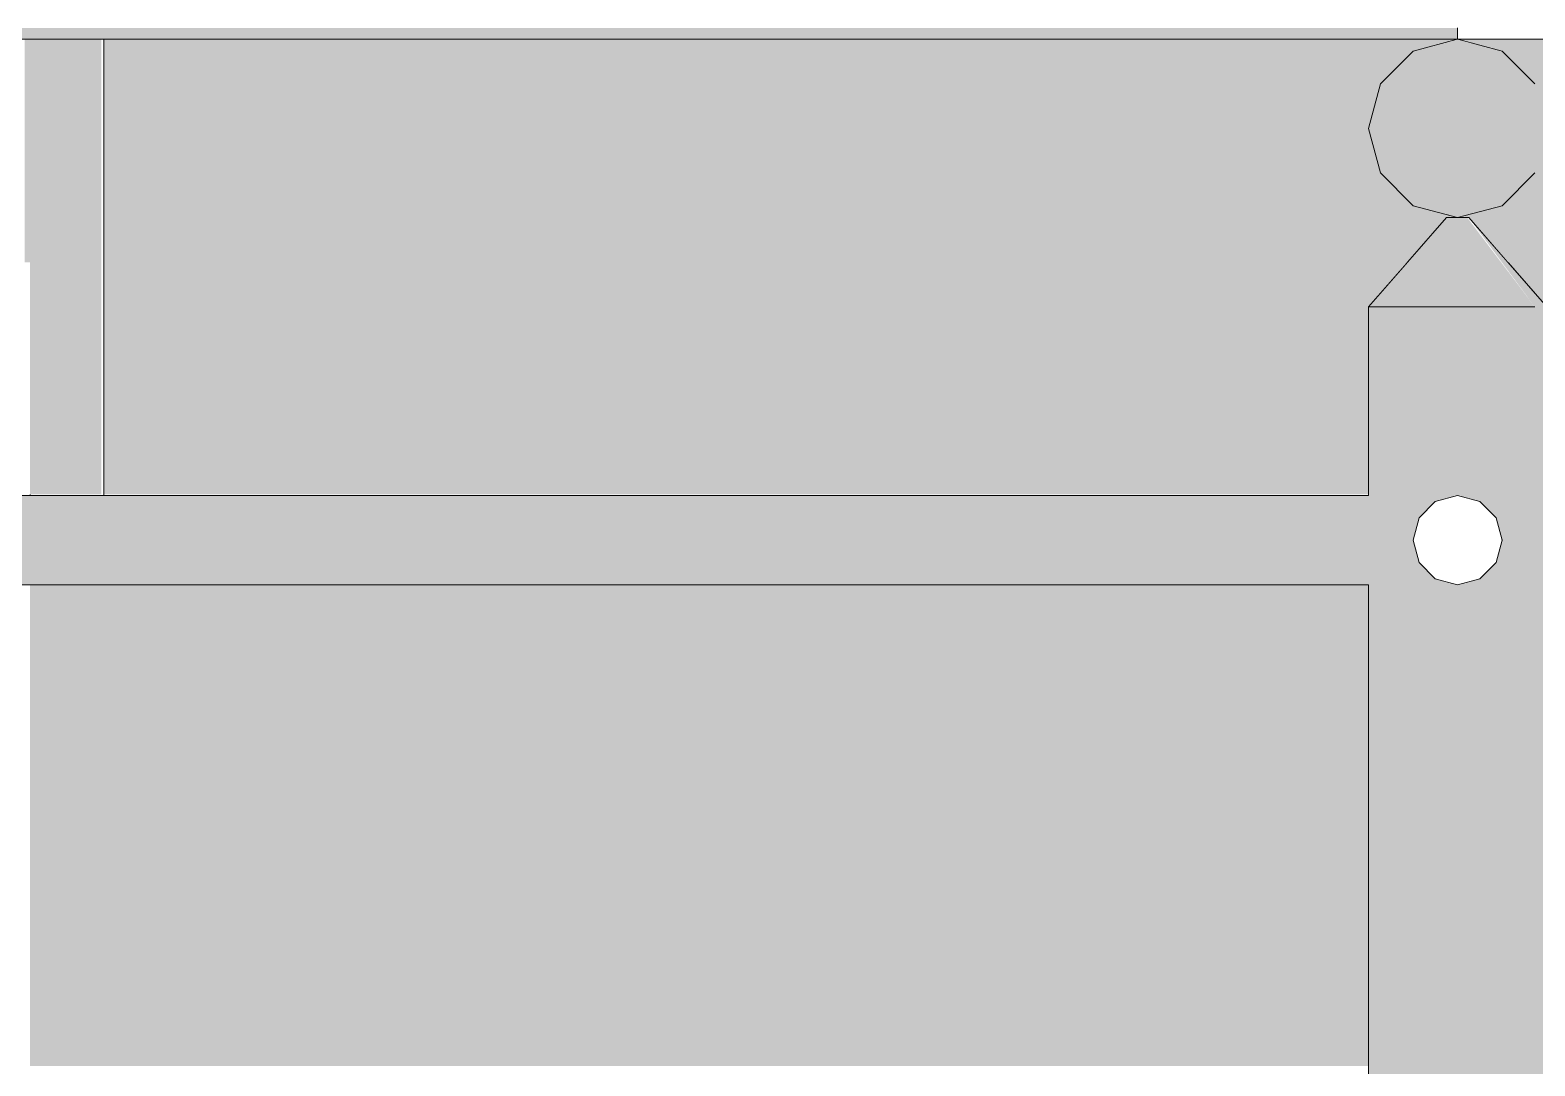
# Model space of a CAD drawing. Header units: centimetres. Extents: x -4381 to 5639, y -3920 to 4826.
# Drawn here: x 73.4169 to 73.8385, y 35.8036 to 36.0936 of the extents above; entities that cross this region are included whole.
import ezdxf
from ezdxf.xclip import XClip

# ---------------------------------------------------------------- set-up
doc = ezdxf.new("R2010")
doc.units = ezdxf.units.CM
doc.header["$MEASUREMENT"] = 0
doc.header["$XCLIPFRAME"] = 0
doc.set_wipeout_variables(frame=1)
doc.linetypes.add('Wipeout_Contour', pattern=[100, 0, -100])
doc.layers.add('01- MOBILIER', color=7, linetype='Continuous')
doc.layers.add('Drawing & Figure', color=7, linetype='Continuous')
for name, color, linetype, lineweight in [('01- MOBILIER_Pen_No__1', 7, 'Continuous', 5), ('01- MOBILIER_Pen_No__101', 252, 'Continuous', 5), ('01- MOBILIER_Pen_No__18', 9, 'Continuous', 5), ('01- MOBILIER_Pen_No__2', 8, 'Continuous', 5)]:
    doc.layers.add(name, color=color, linetype=linetype, lineweight=lineweight)
for name, color, linetype, lineweight, true_color in [('01- MOBILIER_Pen_No__102', 7, 'Continuous', 5, 0xcccccc), ('01- MOBILIER_Pen_No__160', 7, 'Continuous', 5, 0xdae3bb), ('01- MOBILIER_Pen_No__178', 7, 'Continuous', 5, 0xbda888), ('01- MOBILIER_Pen_No__180', 7, 'Continuous', 5, 0xe2e3c6), ('01- MOBILIER_Pen_No__184', 7, 'Continuous', 5, 0xc5d295), ('01- MOBILIER_Pen_No__186', 7, 'Continuous', 5, 0xe8e8e8), ('01- MOBILIER_Pen_No__62', 7, 'Continuous', 5, 0xaaaaaa)]:
    doc.layers.add(name, color=color, linetype=linetype, lineweight=lineweight, true_color=true_color)

# ---------------------------------------------------------------- blocks, each defined once
blk = doc.blocks.new('Drawing_7_7', base_point=(-363.09186, 32.20361))
at = {"color": 254, "linetype": 'Wipeout_Contour', "lineweight": 0, "ltscale": 327.181382}
blk.add_wipeout([(73.41536, 36.02861), (73.41688, 36.02861), (73.41688, 36.09111), (73.41536, 36.09111)], dxfattribs=at).dxf.layer = '01- MOBILIER'
at = {"color": 254, "linetype": 'Wipeout_Contour', "lineweight": 0, "ltscale": 981.557352}
blk.add_wipeout([(73.81688, 36.09111), (73.43758, 36.09111), (73.43758, 36.02861), (73.80282, 36.02861), (73.81376, 36.04111), (73.81532, 36.04111), (73.81688, 36.04111), (73.80438, 36.04446), (73.79523, 36.05361), (73.79188, 36.06611), (73.79523, 36.07861), (73.80438, 36.08776)], dxfattribs=at).dxf.layer = '01- MOBILIER'
at = {"color": 254, "linetype": 'Wipeout_Contour', "lineweight": 0, "ltscale": 327.523825}
blk.add_wipeout([(73.41688, 35.93831), (73.41688, 35.80361), (73.79188, 35.80361), (73.79188, 35.93831)], dxfattribs=at).dxf.layer = '01- MOBILIER'
at = {"layer": '01- MOBILIER_Pen_No__18', "linetype": 'Continuous', "ltscale": 10}
for points in [[(73.41536, 36.02861), (73.41688, 36.02861), (73.41688, 36.09111), (73.41536, 36.09111)], [(73.43688, 36.02861), (73.43758, 36.09111)], [(73.81688, 36.09111), (73.43758, 36.09111), (73.43758, 36.02861), (73.80282, 36.02861), (73.81376, 36.04111), (73.81532, 36.04111), (73.81688, 36.04111), (73.80438, 36.04446), (73.79523, 36.05361), (73.79188, 36.06611), (73.79523, 36.07861), (73.80438, 36.08776)], [(73.41688, 35.93831), (73.41688, 35.80361), (73.79188, 35.80361), (73.79188, 35.93831)]]:
    blk.add_hatch(color=256, dxfattribs=at).paths.add_polyline_path(points)
at = {"color": 254, "linetype": 'Wipeout_Contour', "lineweight": 0, "ltscale": 1072.401237}
blk.add_wipeout([(73.81688, 36.04111), (73.82001, 36.04111), (73.83094, 36.02861), (74.09688, 36.02861), (74.09688, 36.09361), (73.86688, 36.09361), (73.86688, 36.09111), (73.81688, 36.09111), (73.82938, 36.08776), (73.83853, 36.07861), (73.84188, 36.06611), (73.83853, 36.05361), (73.82938, 36.04446)], dxfattribs=at).dxf.layer = '01- MOBILIER'
at = {"color": 254, "linetype": 'Wipeout_Contour', "lineweight": 0, "ltscale": 327.242152}
blk.add_wipeout([(73.42923, 36.02861), (73.43688, 36.02861), (73.43688, 36.09111), (73.42923, 36.09111)], dxfattribs=at).dxf.layer = '01- MOBILIER'
at = {"color": 254, "linetype": 'Wipeout_Contour', "lineweight": 0, "ltscale": 492.346775}
blk.add_wipeout([(73.79356, 35.93999), (73.79188, 35.93831), (73.79188, 35.70361), (73.79523, 35.70361), (73.79523, 35.95081), (73.79478, 35.94456)], dxfattribs=at).dxf.layer = '01- MOBILIER'
at = {"layer": '01- MOBILIER_Pen_No__101', "linetype": 'Continuous', "ltscale": 10}
blk.add_hatch(color=256, dxfattribs=at).paths.add_polyline_path([(73.79356, 35.93999), (73.79188, 35.93831), (73.79188, 35.70361), (73.79523, 35.70361), (73.79523, 35.95081), (73.79478, 35.94456)])
at = {"layer": '01- MOBILIER_Pen_No__18', "linetype": 'Continuous', "ltscale": 10}
blk.add_hatch(color=256, dxfattribs=at).paths.add_polyline_path([(73.81688, 36.04111), (73.82001, 36.04111), (73.83094, 36.02861), (74.09688, 36.02861), (74.09688, 36.09361), (73.86688, 36.09361), (73.86688, 36.09111), (73.81688, 36.09111), (73.82938, 36.08776), (73.83853, 36.07861), (73.84188, 36.06611), (73.83853, 36.05361), (73.82938, 36.04446)])
at = {"layer": '01- MOBILIER_Pen_No__62', "linetype": 'Continuous', "ltscale": 10}
blk.add_hatch(color=256, dxfattribs=at).paths.add_polyline_path([(73.42923, 36.02861), (73.43688, 36.02861), (73.43688, 36.09111), (73.42923, 36.09111)])
at = {"color": 254, "linetype": 'Wipeout_Contour', "lineweight": 0, "ltscale": 327.21677}
blk.add_wipeout([(73.42274, 36.02861), (73.42923, 36.02861), (73.42923, 36.09111), (73.42274, 36.09111)], dxfattribs=at).dxf.layer = '01- MOBILIER'
at = {"color": 254, "linetype": 'Wipeout_Contour', "lineweight": 0, "ltscale": 245.97326}
blk.add_wipeout([(73.82938, 36.08776), (73.81688, 36.09111), (73.82771, 36.08776)], dxfattribs=at).dxf.layer = '01- MOBILIER'
at = {"color": 254, "linetype": 'Wipeout_Contour', "lineweight": 0, "ltscale": 409.643922}
blk.add_wipeout([(73.43758, 36.02861), (73.43758, 35.96361), (73.79188, 35.96361), (73.79188, 36.01611), (73.80282, 36.02861)], dxfattribs=at).dxf.layer = '01- MOBILIER'
at = {"color": 254, "linetype": 'Wipeout_Contour', "lineweight": 0, "ltscale": 411.713947}
blk.add_wipeout([(74.09688, 36.02861), (73.83094, 36.02861), (73.84188, 36.01611), (73.84188, 35.96361), (74.09688, 35.96361)], dxfattribs=at).dxf.layer = '01- MOBILIER'
at = {"layer": '01- MOBILIER_Pen_No__101', "linetype": 'Continuous', "ltscale": 10}
blk.add_hatch(color=256, dxfattribs=at).paths.add_polyline_path([(73.42274, 36.02861), (73.42923, 36.02861), (73.42923, 36.09111), (73.42274, 36.09111)])
at = {"layer": '01- MOBILIER_Pen_No__18', "linetype": 'Continuous', "ltscale": 10}
for points in [[(73.43758, 36.02861), (73.43688, 35.96361)], [(73.43758, 36.02861), (73.43758, 35.96361), (73.79188, 35.96361), (73.79188, 36.01611), (73.80282, 36.02861)], [(74.09688, 36.02861), (73.83094, 36.02861), (73.84188, 36.01611), (73.84188, 35.96361), (74.09688, 35.96361)]]:
    blk.add_hatch(color=256, dxfattribs=at).paths.add_polyline_path(points)
at = {"layer": '01- MOBILIER_Pen_No__186', "linetype": 'Continuous', "ltscale": 10}
blk.add_hatch(color=256, dxfattribs=at).paths.add_polyline_path([(73.82938, 36.08776), (73.81688, 36.09111), (73.82771, 36.08776)])
at = {"color": 254, "linetype": 'Wipeout_Contour', "lineweight": 0, "ltscale": 327.19735}
blk.add_wipeout([(73.4184, 36.09111), (73.4184, 36.02861), (73.42274, 36.02861), (73.42274, 36.09111)], dxfattribs=at).dxf.layer = '01- MOBILIER'
at = {"color": 254, "linetype": 'Wipeout_Contour', "lineweight": 0, "ltscale": 246.595555}
blk.add_wipeout([(73.80606, 36.08776), (73.81688, 36.09111), (73.80438, 36.08776)], dxfattribs=at).dxf.layer = '01- MOBILIER'
at = {"color": 254, "linetype": 'Wipeout_Contour', "lineweight": 0, "ltscale": 327.129825}
blk.add_wipeout([(73.43688, 36.02861), (73.42923, 36.02861), (73.42923, 35.96361), (73.43688, 35.96361)], dxfattribs=at).dxf.layer = '01- MOBILIER'
at = {"color": 254, "linetype": 'Wipeout_Contour', "lineweight": 0, "ltscale": 328.3538}
blk.add_wipeout([(73.83853, 36.01611), (73.83853, 35.70361), (73.84188, 35.70361), (73.84188, 36.01611)], dxfattribs=at).dxf.layer = '01- MOBILIER'
at = {"layer": '01- MOBILIER_Pen_No__102', "linetype": 'Continuous', "ltscale": 10}
blk.add_hatch(color=256, dxfattribs=at).paths.add_polyline_path([(73.83853, 36.01611), (73.83853, 35.70361), (73.84188, 35.70361), (73.84188, 36.01611)])
at = {"layer": '01- MOBILIER_Pen_No__180', "linetype": 'Continuous', "ltscale": 10}
blk.add_hatch(color=256, dxfattribs=at).paths.add_polyline_path([(73.80606, 36.08776), (73.81688, 36.09111), (73.80438, 36.08776)])
at = {"layer": '01- MOBILIER_Pen_No__2', "linetype": 'Continuous', "ltscale": 10}
blk.add_hatch(color=256, dxfattribs=at).paths.add_polyline_path([(73.4184, 36.09111), (73.4184, 36.02861), (73.42274, 36.02861), (73.42274, 36.09111)])
at = {"layer": '01- MOBILIER_Pen_No__62', "linetype": 'Continuous', "ltscale": 10}
for points in [[(73.43688, 36.02861), (73.42923, 36.02861), (73.42923, 35.96361), (73.43688, 35.96361)], [(73.43758, 35.96361), (73.79188, 35.96331)]]:
    blk.add_hatch(color=256, dxfattribs=at).paths.add_polyline_path(points)
at = {"layer": '01- MOBILIER_Pen_No__1', "linetype": 'Continuous', "ltscale": 10}
for p, q in [((73.43758, 36.02861), (73.43758, 36.09111)), ((73.43758, 36.02861), (73.43758, 35.96361)), ((73.43758, 35.96361), (73.43758, 35.96331))]:
    blk.add_line(p, q, dxfattribs=at)
at = {"color": 254, "linetype": 'Wipeout_Contour', "lineweight": 0, "ltscale": 327.186848}
blk.add_wipeout([(73.41688, 36.02861), (73.4184, 36.02861), (73.4184, 36.09111), (73.41688, 36.09111)], dxfattribs=at).dxf.layer = '01- MOBILIER'
at = {"color": 254, "linetype": 'Wipeout_Contour', "lineweight": 0, "ltscale": 246.340986}
blk.add_wipeout([(73.80606, 36.08776), (73.81063, 36.08776), (73.81688, 36.09111)], dxfattribs=at).dxf.layer = '01- MOBILIER'
at = {"color": 254, "linetype": 'Wipeout_Contour', "lineweight": 0, "ltscale": 327.104434}
blk.add_wipeout([(73.42923, 36.02861), (73.42274, 36.02861), (73.42274, 35.96361), (73.42923, 35.96361)], dxfattribs=at).dxf.layer = '01- MOBILIER'
at = {"color": 254, "linetype": 'Wipeout_Contour', "lineweight": 0, "ltscale": 492.018121}
blk.add_wipeout([(73.79188, 35.96331), (73.79356, 35.96164), (73.79478, 35.95706), (73.79523, 35.95081), (73.79523, 36.01611), (73.79188, 36.01611)], dxfattribs=at).dxf.layer = '01- MOBILIER'
at = {"layer": '01- MOBILIER_Pen_No__101', "linetype": 'Continuous', "ltscale": 10}
for points in [[(73.41688, 36.02861), (73.4184, 36.02861), (73.4184, 36.09111), (73.41688, 36.09111)], [(73.42923, 36.02861), (73.42274, 36.02861), (73.42274, 35.96361), (73.42923, 35.96361)], [(73.79188, 35.96331), (73.79356, 35.96164), (73.79478, 35.95706), (73.79523, 35.95081), (73.79523, 36.01611), (73.79188, 36.01611)], [(73.42923, 35.96361), (73.43689, 35.96331)]]:
    blk.add_hatch(color=256, dxfattribs=at).paths.add_polyline_path(points)
at = {"layer": '01- MOBILIER_Pen_No__186', "linetype": 'Continuous', "ltscale": 10}
blk.add_hatch(color=256, dxfattribs=at).paths.add_polyline_path([(73.80606, 36.08776), (73.81063, 36.08776), (73.81688, 36.09111)])
at = {"color": 254, "linetype": 'Wipeout_Contour', "lineweight": 0, "ltscale": 245.830925}
blk.add_wipeout([(73.81688, 36.09111), (73.81063, 36.08776), (73.81688, 36.08776)], dxfattribs=at).dxf.layer = '01- MOBILIER'
at = {"color": 254, "linetype": 'Wipeout_Contour', "lineweight": 0, "ltscale": 328.506619}
blk.add_wipeout([(73.79523, 36.07861), (73.79813, 36.07861), (73.80606, 36.08776), (73.80438, 36.08776)], dxfattribs=at).dxf.layer = '01- MOBILIER'
at = {"color": 254, "linetype": 'Wipeout_Contour', "lineweight": 0, "ltscale": 327.085007}
blk.add_wipeout([(73.4184, 35.96361), (73.42274, 35.96361), (73.42274, 36.02861), (73.4184, 36.02861)], dxfattribs=at).dxf.layer = '01- MOBILIER'
at = {"color": 254, "linetype": 'Wipeout_Contour', "lineweight": 0, "ltscale": 328.208414}
blk.add_wipeout([(73.79523, 35.70361), (73.80438, 35.70361), (73.80438, 36.01611), (73.79523, 36.01611)], dxfattribs=at).dxf.layer = '01- MOBILIER'
at = {"layer": '01- MOBILIER_Pen_No__178', "linetype": 'Continuous', "ltscale": 10}
blk.add_hatch(color=256, dxfattribs=at).paths.add_polyline_path([(73.79523, 36.07861), (73.79813, 36.07861), (73.80606, 36.08776), (73.80438, 36.08776)])
at = {"layer": '01- MOBILIER_Pen_No__186', "linetype": 'Continuous', "ltscale": 10}
blk.add_hatch(color=256, dxfattribs=at).paths.add_polyline_path([(73.81688, 36.09111), (73.81063, 36.08776), (73.81688, 36.08776)])
at = {"layer": '01- MOBILIER_Pen_No__2', "linetype": 'Continuous', "ltscale": 10}
for points in [[(73.4184, 35.96361), (73.42274, 35.96361), (73.42274, 36.02861), (73.4184, 36.02861)], [(73.79523, 35.70361), (73.80438, 35.70361), (73.80438, 36.01611), (73.79523, 36.01611)], [(73.42274, 35.96361), (73.42924, 35.96331)]]:
    blk.add_hatch(color=256, dxfattribs=at).paths.add_polyline_path(points)
at = {"color": 254, "linetype": 'Wipeout_Contour', "lineweight": 0, "ltscale": 246.73813}
blk.add_wipeout([(73.81688, 36.09111), (73.81688, 36.08776), (73.82313, 36.08776)], dxfattribs=at).dxf.layer = '01- MOBILIER'
at = {"color": 254, "linetype": 'Wipeout_Contour', "lineweight": 0, "ltscale": 328.381398}
blk.add_wipeout([(73.80606, 36.07861), (73.81063, 36.08776), (73.80606, 36.08776), (73.79813, 36.07861)], dxfattribs=at).dxf.layer = '01- MOBILIER'
at = {"color": 254, "linetype": 'Wipeout_Contour', "lineweight": 0, "ltscale": 327.074502}
blk.add_wipeout([(73.4184, 36.02861), (73.41688, 36.02861), (73.41688, 35.96361), (73.4184, 35.96361)], dxfattribs=at).dxf.layer = '01- MOBILIER'
at = {"color": 254, "linetype": 'Wipeout_Contour', "lineweight": 0, "ltscale": 493.089782}
blk.add_wipeout([(73.80606, 35.94456), (73.80438, 35.95081), (73.80438, 35.70361), (73.81688, 35.70361), (73.81688, 35.93831), (73.81063, 35.93999)], dxfattribs=at).dxf.layer = '01- MOBILIER'
at = {"color": 254, "linetype": 'Wipeout_Contour', "lineweight": 0, "ltscale": 326.788939}
blk.add_wipeout([(72.94021, 35.93999), (72.94188, 35.93831), (73.79188, 35.93831), (73.79356, 35.93999)], dxfattribs=at).dxf.layer = '01- MOBILIER'
at = {"layer": '01- MOBILIER_Pen_No__101', "linetype": 'Continuous', "ltscale": 10}
for points in [[(73.4184, 36.02861), (73.41688, 36.02861), (73.41688, 35.96361), (73.4184, 35.96361)], [(72.94021, 35.93999), (72.94188, 35.93831), (73.79188, 35.93831), (73.79356, 35.93999)]]:
    blk.add_hatch(color=256, dxfattribs=at).paths.add_polyline_path(points)
at = {"layer": '01- MOBILIER_Pen_No__160', "linetype": 'Continuous', "ltscale": 10}
blk.add_hatch(color=256, dxfattribs=at).paths.add_polyline_path([(73.80606, 36.07861), (73.81063, 36.08776), (73.80606, 36.08776), (73.79813, 36.07861)])
at = {"layer": '01- MOBILIER_Pen_No__186', "linetype": 'Continuous', "ltscale": 10}
blk.add_hatch(color=256, dxfattribs=at).paths.add_polyline_path([(73.81688, 36.09111), (73.81688, 36.08776), (73.82313, 36.08776)])
at = {"layer": '01- MOBILIER_Pen_No__2', "linetype": 'Continuous', "ltscale": 10}
blk.add_hatch(color=256, dxfattribs=at).paths.add_polyline_path([(73.4184, 35.96361), (73.42277, 35.96331)])
at = {"layer": '01- MOBILIER_Pen_No__62', "linetype": 'Continuous', "ltscale": 10}
blk.add_hatch(color=256, dxfattribs=at).paths.add_polyline_path([(73.80606, 35.94456), (73.80438, 35.95081), (73.80438, 35.70361), (73.81688, 35.70361), (73.81688, 35.93831), (73.81063, 35.93999)])
at = {"layer": '01- MOBILIER_Pen_No__1', "linetype": 'Continuous', "ltscale": 10}
for p, q in [((73.41688, 35.96361), (73.41692, 35.96331)), ((73.80606, 35.94456), (73.81063, 35.93999))]:
    blk.add_line(p, q, dxfattribs=at)
at = {"color": 254, "linetype": 'Wipeout_Contour', "lineweight": 0, "ltscale": 246.227522}
blk.add_wipeout([(73.82771, 36.08776), (73.81688, 36.09111), (73.82313, 36.08776)], dxfattribs=at).dxf.layer = '01- MOBILIER'
at = {"color": 254, "linetype": 'Wipeout_Contour', "lineweight": 0, "ltscale": 328.50227}
blk.add_wipeout([(73.79523, 36.07861), (73.79188, 36.06611), (73.79523, 36.06611), (73.79813, 36.07861)], dxfattribs=at).dxf.layer = '01- MOBILIER'
at = {"color": 254, "linetype": 'Wipeout_Contour', "lineweight": 0, "ltscale": 492.765452}
blk.add_wipeout([(73.80438, 35.95081), (73.80606, 35.95706), (73.81063, 35.96164), (73.81688, 35.96331), (73.81688, 36.01611), (73.80438, 36.01611)], dxfattribs=at).dxf.layer = '01- MOBILIER'
at = {"color": 254, "linetype": 'Wipeout_Contour', "lineweight": 0, "ltscale": 326.794417}
blk.add_wipeout([(73.79478, 35.94456), (72.93898, 35.94456), (72.94021, 35.93999), (73.79356, 35.93999)], dxfattribs=at).dxf.layer = '01- MOBILIER'
at = {"layer": '01- MOBILIER_Pen_No__186', "linetype": 'Continuous', "ltscale": 10}
blk.add_hatch(color=256, dxfattribs=at).paths.add_polyline_path([(73.82771, 36.08776), (73.81688, 36.09111), (73.82313, 36.08776)])
at = {"layer": '01- MOBILIER_Pen_No__2', "linetype": 'Continuous', "ltscale": 10}
for points in [[(73.79523, 36.07861), (73.79188, 36.06611), (73.79523, 36.06611), (73.79813, 36.07861)], [(73.79478, 35.94456), (72.93898, 35.94456), (72.94021, 35.93999), (73.79356, 35.93999)]]:
    blk.add_hatch(color=256, dxfattribs=at).paths.add_polyline_path(points)
at = {"layer": '01- MOBILIER_Pen_No__62', "linetype": 'Continuous', "ltscale": 10}
blk.add_hatch(color=256, dxfattribs=at).paths.add_polyline_path([(73.80438, 35.95081), (73.80606, 35.95706), (73.81063, 35.96164), (73.81688, 35.96331), (73.81688, 36.01611), (73.80438, 36.01611)])
at = {"layer": '01- MOBILIER_Pen_No__1', "linetype": 'Continuous', "ltscale": 10}
for p, q in [((73.81063, 35.96164), (73.80606, 35.95706)), ((73.80606, 35.95706), (73.80438, 35.95081)), ((73.80438, 35.95081), (73.80606, 35.94456)), ((73.7919, 35.93831), (72.94188, 35.93831)), ((73.79188, 35.70361), (73.79188, 35.93831))]:
    blk.add_line(p, q, dxfattribs=at)
at = {"color": 254, "linetype": 'Wipeout_Contour', "lineweight": 0, "ltscale": 327.05941}
blk.add_wipeout([(72.91688, 36.09424), (72.91688, 36.09111), (73.81688, 36.09111), (73.81688, 36.09424)], dxfattribs=at).dxf.layer = '01- MOBILIER'
at = {"color": 254, "linetype": 'Wipeout_Contour', "lineweight": 0, "ltscale": 328.267826}
blk.add_wipeout([(73.81688, 36.07861), (73.81688, 36.08776), (73.81063, 36.08776), (73.80606, 36.07861)], dxfattribs=at).dxf.layer = '01- MOBILIER'
at = {"color": 254, "linetype": 'Wipeout_Contour', "lineweight": 0, "ltscale": 328.817032}
blk.add_wipeout([(73.82938, 36.08776), (73.82771, 36.08776), (73.83563, 36.07861), (73.83853, 36.07861)], dxfattribs=at).dxf.layer = '01- MOBILIER'
at = {"color": 254, "linetype": 'Wipeout_Contour', "lineweight": 0, "ltscale": 328.405325}
blk.add_wipeout([(73.81376, 36.04111), (73.79188, 36.01611), (73.79523, 36.01611), (73.81418, 36.04111)], dxfattribs=at).dxf.layer = '01- MOBILIER'
at = {"color": 254, "linetype": 'Wipeout_Contour', "lineweight": 0, "ltscale": 326.803932}
blk.add_wipeout([(73.79523, 35.95081), (72.93853, 35.95081), (72.93898, 35.94456), (73.79478, 35.94456)], dxfattribs=at).dxf.layer = '01- MOBILIER'
at = {"color": 254, "linetype": 'Wipeout_Contour', "lineweight": 0, "ltscale": 492.509184}
blk.add_wipeout([(73.81688, 35.70361), (73.82938, 35.70361), (73.82938, 35.95081), (73.82771, 35.94456), (73.82313, 35.93999), (73.81688, 35.93831)], dxfattribs=at).dxf.layer = '01- MOBILIER'
at = {"layer": '01- MOBILIER', "linetype": 'Continuous', "lineweight": 0, "ltscale": 10, "true_color": 0xffffff}
blk.add_hatch(color=7, dxfattribs=at).paths.add_polyline_path([(73.82938, 36.08776), (73.82771, 36.08776), (73.83563, 36.07861), (73.83853, 36.07861)])
at = {"layer": '01- MOBILIER_Pen_No__101', "linetype": 'Continuous', "ltscale": 10}
blk.add_hatch(color=256, dxfattribs=at).paths.add_polyline_path([(73.81376, 36.04111), (73.79188, 36.01611), (73.79523, 36.01611), (73.81418, 36.04111)])
at = {"layer": '01- MOBILIER_Pen_No__102', "linetype": 'Continuous', "ltscale": 10}
blk.add_hatch(color=256, dxfattribs=at).paths.add_polyline_path([(73.81688, 35.70361), (73.82938, 35.70361), (73.82938, 35.95081), (73.82771, 35.94456), (73.82313, 35.93999), (73.81688, 35.93831)])
at = {"layer": '01- MOBILIER_Pen_No__18', "linetype": 'Continuous', "ltscale": 10}
blk.add_hatch(color=256, dxfattribs=at).paths.add_polyline_path([(72.91688, 36.09424), (72.91688, 36.09111), (73.81688, 36.09111), (73.81688, 36.09424)])
at = {"layer": '01- MOBILIER_Pen_No__186', "linetype": 'Continuous', "ltscale": 10}
blk.add_hatch(color=256, dxfattribs=at).paths.add_polyline_path([(73.81688, 36.07861), (73.81688, 36.08776), (73.81063, 36.08776), (73.80606, 36.07861)])
at = {"layer": '01- MOBILIER_Pen_No__62', "linetype": 'Continuous', "ltscale": 10}
blk.add_hatch(color=256, dxfattribs=at).paths.add_polyline_path([(73.79523, 35.95081), (72.93853, 35.95081), (72.93898, 35.94456), (73.79478, 35.94456)])
at = {"layer": '01- MOBILIER_Pen_No__1', "linetype": 'Continuous', "ltscale": 10}
for p, q in [((73.81688, 36.09424), (73.81688, 36.09111)), ((72.91688, 36.09111), (73.81688, 36.09111)), ((73.86688, 36.09111), (73.81688, 36.09111)), ((73.81063, 35.93999), (73.81688, 35.93831)), ((73.82313, 35.93999), (73.81688, 35.93831))]:
    blk.add_line(p, q, dxfattribs=at)
at = {"color": 254, "linetype": 'Wipeout_Contour', "lineweight": 0, "ltscale": 329.055893}
blk.add_wipeout([(73.82771, 36.07861), (73.82313, 36.08776), (73.81688, 36.08776), (73.81688, 36.07861)], dxfattribs=at).dxf.layer = '01- MOBILIER'
at = {"color": 254, "linetype": 'Wipeout_Contour', "lineweight": 0, "ltscale": 328.484752}
blk.add_wipeout([(73.80438, 36.06611), (73.80606, 36.07861), (73.79813, 36.07861), (73.79523, 36.06611)], dxfattribs=at).dxf.layer = '01- MOBILIER'
at = {"color": 254, "linetype": 'Wipeout_Contour', "lineweight": 0, "ltscale": 492.180661}
blk.add_wipeout([(73.82938, 36.01611), (73.81688, 36.01611), (73.81688, 35.96331), (73.82313, 35.96164), (73.82771, 35.95706), (73.82938, 35.95081)], dxfattribs=at).dxf.layer = '01- MOBILIER'
at = {"color": 254, "linetype": 'Wipeout_Contour', "lineweight": 0, "ltscale": 326.814932}
blk.add_wipeout([(72.93853, 35.95081), (73.79523, 35.95081), (73.79478, 35.95706), (72.93898, 35.95706)], dxfattribs=at).dxf.layer = '01- MOBILIER'
at = {"layer": '01- MOBILIER', "linetype": 'Continuous', "lineweight": 0, "ltscale": 10, "true_color": 0xffffff}
blk.add_hatch(color=7, dxfattribs=at).paths.add_polyline_path([(73.82771, 36.07861), (73.82313, 36.08776), (73.81688, 36.08776), (73.81688, 36.07861)])
at = {"layer": '01- MOBILIER_Pen_No__101', "linetype": 'Continuous', "ltscale": 10}
blk.add_hatch(color=256, dxfattribs=at).paths.add_polyline_path([(73.80438, 36.06611), (73.80606, 36.07861), (73.79813, 36.07861), (73.79523, 36.06611)])
at = {"layer": '01- MOBILIER_Pen_No__102', "linetype": 'Continuous', "ltscale": 10}
for points in [[(73.82938, 36.01611), (73.81688, 36.01611), (73.81688, 35.96331), (73.82313, 35.96164), (73.82771, 35.95706), (73.82938, 35.95081)], [(72.93853, 35.95081), (73.79523, 35.95081), (73.79478, 35.95706), (72.93898, 35.95706)]]:
    blk.add_hatch(color=256, dxfattribs=at).paths.add_polyline_path(points)
at = {"layer": '01- MOBILIER_Pen_No__1', "linetype": 'Continuous', "ltscale": 10}
for p, q in [((73.81688, 36.09111), (73.80438, 36.08776)), ((73.81688, 35.96331), (73.81063, 35.96164)), ((73.81688, 35.96331), (73.82313, 35.96164))]:
    blk.add_line(p, q, dxfattribs=at)
at = {"color": 254, "linetype": 'Wipeout_Contour', "lineweight": 0, "ltscale": 328.94187}
blk.add_wipeout([(73.83563, 36.07861), (73.82771, 36.08776), (73.82313, 36.08776), (73.82771, 36.07861)], dxfattribs=at).dxf.layer = '01- MOBILIER'
at = {"color": 254, "linetype": 'Wipeout_Contour', "lineweight": 0, "ltscale": 328.501956}
blk.add_wipeout([(73.81688, 36.06611), (73.81688, 36.07861), (73.80606, 36.07861), (73.80438, 36.06611)], dxfattribs=at).dxf.layer = '01- MOBILIER'
at = {"color": 254, "linetype": 'Wipeout_Contour', "lineweight": 0, "ltscale": 328.475509}
blk.add_wipeout([(73.79523, 36.06611), (73.79188, 36.06611), (73.79523, 36.05361), (73.79813, 36.05361)], dxfattribs=at).dxf.layer = '01- MOBILIER'
at = {"color": 254, "linetype": 'Wipeout_Contour', "lineweight": 0, "ltscale": 328.176873}
blk.add_wipeout([(73.81418, 36.04111), (73.79523, 36.01611), (73.80438, 36.01611), (73.81532, 36.04111)], dxfattribs=at).dxf.layer = '01- MOBILIER'
at = {"color": 254, "linetype": 'Wipeout_Contour', "lineweight": 0, "ltscale": 328.331284}
blk.add_wipeout([(73.82938, 35.70361), (73.83853, 35.70361), (73.83853, 36.01611), (73.82938, 36.01611)], dxfattribs=at).dxf.layer = '01- MOBILIER'
at = {"color": 254, "linetype": 'Wipeout_Contour', "lineweight": 0, "ltscale": 326.824472}
blk.add_wipeout([(72.93898, 35.95706), (73.79478, 35.95706), (73.79356, 35.96164), (72.94021, 35.96164)], dxfattribs=at).dxf.layer = '01- MOBILIER'
at = {"layer": '01- MOBILIER', "linetype": 'Continuous', "lineweight": 0, "ltscale": 10, "true_color": 0xffffff}
blk.add_hatch(color=7, dxfattribs=at).paths.add_polyline_path([(73.83563, 36.07861), (73.82771, 36.08776), (73.82313, 36.08776), (73.82771, 36.07861)])
at = {"layer": '01- MOBILIER_Pen_No__160', "linetype": 'Continuous', "ltscale": 10}
blk.add_hatch(color=256, dxfattribs=at).paths.add_polyline_path([(73.81688, 36.06611), (73.81688, 36.07861), (73.80606, 36.07861), (73.80438, 36.06611)])
at = {"layer": '01- MOBILIER_Pen_No__178', "linetype": 'Continuous', "ltscale": 10}
blk.add_hatch(color=256, dxfattribs=at).paths.add_polyline_path([(73.79523, 36.06611), (73.79188, 36.06611), (73.79523, 36.05361), (73.79813, 36.05361)])
at = {"layer": '01- MOBILIER_Pen_No__18', "linetype": 'Continuous', "ltscale": 10}
blk.add_hatch(color=256, dxfattribs=at).paths.add_polyline_path([(73.81418, 36.04111), (73.79523, 36.01611), (73.80438, 36.01611), (73.81532, 36.04111)])
at = {"layer": '01- MOBILIER_Pen_No__186', "linetype": 'Continuous', "ltscale": 10}
for points in [[(73.82938, 35.70361), (73.83853, 35.70361), (73.83853, 36.01611), (73.82938, 36.01611)], [(72.93898, 35.95706), (73.79478, 35.95706), (73.79356, 35.96164), (72.94021, 35.96164)]]:
    blk.add_hatch(color=256, dxfattribs=at).paths.add_polyline_path(points)
at = {"layer": '01- MOBILIER_Pen_No__1', "linetype": 'Continuous', "ltscale": 10}
for p, q in [((73.81688, 36.09111), (73.82938, 36.08776)), ((73.80438, 36.08776), (73.79523, 36.07861)), ((73.79188, 36.01611), (73.79523, 36.01611)), ((73.82313, 35.96164), (73.82771, 35.95706)), ((73.82771, 35.95706), (73.82938, 35.95081)), ((73.82938, 35.95081), (73.82771, 35.94456)), ((73.82771, 35.94456), (73.82313, 35.93999))]:
    blk.add_line(p, q, dxfattribs=at)
at = {"color": 254, "linetype": 'Wipeout_Contour', "lineweight": 0, "ltscale": 328.783964}
blk.add_wipeout([(73.82938, 36.06611), (73.82771, 36.07861), (73.81688, 36.07861), (73.81688, 36.06611)], dxfattribs=at).dxf.layer = '01- MOBILIER'
at = {"color": 254, "linetype": 'Wipeout_Contour', "lineweight": 0, "ltscale": 328.782903}
blk.add_wipeout([(73.83563, 36.07861), (73.83853, 36.06611), (73.84188, 36.06611), (73.83853, 36.07861)], dxfattribs=at).dxf.layer = '01- MOBILIER'
at = {"color": 254, "linetype": 'Wipeout_Contour', "lineweight": 0, "ltscale": 328.460766}
blk.add_wipeout([(73.80606, 36.05361), (73.80438, 36.06611), (73.79523, 36.06611), (73.79813, 36.05361)], dxfattribs=at).dxf.layer = '01- MOBILIER'
at = {"color": 254, "linetype": 'Wipeout_Contour', "lineweight": 0, "ltscale": 327.769329}
blk.add_wipeout([(73.80438, 36.01611), (73.81688, 36.01611), (73.81688, 36.04111), (73.81532, 36.04111)], dxfattribs=at).dxf.layer = '01- MOBILIER'
at = {"color": 254, "linetype": 'Wipeout_Contour', "lineweight": 0, "ltscale": 245.929596}
blk.add_wipeout([(73.82001, 36.04111), (73.83853, 36.01611), (73.84188, 36.01611)], dxfattribs=at).dxf.layer = '01- MOBILIER'
at = {"color": 254, "linetype": 'Wipeout_Contour', "lineweight": 0, "ltscale": 326.829993}
blk.add_wipeout([(72.94188, 35.96331), (72.94021, 35.96164), (73.79356, 35.96164), (73.79188, 35.96331)], dxfattribs=at).dxf.layer = '01- MOBILIER'
at = {"layer": '01- MOBILIER', "linetype": 'Continuous', "lineweight": 0, "ltscale": 10, "true_color": 0xffffff}
blk.add_hatch(color=7, dxfattribs=at).paths.add_polyline_path([(73.82001, 36.04111), (73.83853, 36.01611), (73.84188, 36.01611)])
at = {"layer": '01- MOBILIER_Pen_No__186', "linetype": 'Continuous', "ltscale": 10}
for points in [[(73.82938, 36.06611), (73.82771, 36.07861), (73.81688, 36.07861), (73.81688, 36.06611)], [(73.83563, 36.07861), (73.83853, 36.06611), (73.84188, 36.06611), (73.83853, 36.07861)], [(73.80438, 36.01611), (73.81688, 36.01611), (73.81688, 36.04111), (73.81532, 36.04111)], [(72.94188, 35.96331), (72.94021, 35.96164), (73.79356, 35.96164), (73.79188, 35.96331)]]:
    blk.add_hatch(color=256, dxfattribs=at).paths.add_polyline_path(points)
at = {"layer": '01- MOBILIER_Pen_No__2', "linetype": 'Continuous', "ltscale": 10}
blk.add_hatch(color=256, dxfattribs=at).paths.add_polyline_path([(73.80606, 36.05361), (73.80438, 36.06611), (73.79523, 36.06611), (73.79813, 36.05361)])
at = {"layer": '01- MOBILIER_Pen_No__1', "linetype": 'Continuous', "ltscale": 10}
for p, q in [((73.79523, 36.07861), (73.79188, 36.06611)), ((73.79188, 35.9633), (73.79188, 36.01611)), ((73.79523, 36.01611), (73.80438, 36.01611)), ((73.7919, 35.96331), (72.94188, 35.96331))]:
    blk.add_line(p, q, dxfattribs=at)
at = {"color": 254, "linetype": 'Wipeout_Contour', "lineweight": 0, "ltscale": 328.800729}
blk.add_wipeout([(73.83853, 36.06611), (73.83563, 36.07861), (73.82771, 36.07861), (73.82938, 36.06611)], dxfattribs=at).dxf.layer = '01- MOBILIER'
at = {"color": 254, "linetype": 'Wipeout_Contour', "lineweight": 0, "ltscale": 328.479359}
blk.add_wipeout([(73.81688, 36.05361), (73.81688, 36.06611), (73.80438, 36.06611), (73.80606, 36.05361)], dxfattribs=at).dxf.layer = '01- MOBILIER'
at = {"color": 254, "linetype": 'Wipeout_Contour', "lineweight": 0, "ltscale": 329.363064}
blk.add_wipeout([(73.81688, 36.04111), (73.81688, 36.01611), (73.82938, 36.01611), (73.81844, 36.04111)], dxfattribs=at).dxf.layer = '01- MOBILIER'
at = {"layer": '01- MOBILIER', "linetype": 'Continuous', "lineweight": 0, "ltscale": 10, "true_color": 0xffffff}
blk.add_hatch(color=7, dxfattribs=at).paths.add_polyline_path([(73.81688, 36.04111), (73.81688, 36.01611), (73.82938, 36.01611), (73.81844, 36.04111)])
at = {"layer": '01- MOBILIER_Pen_No__101', "linetype": 'Continuous', "ltscale": 10}
blk.add_hatch(color=256, dxfattribs=at).paths.add_polyline_path([(73.81688, 36.05361), (73.81688, 36.06611), (73.80438, 36.06611), (73.80606, 36.05361)])
at = {"layer": '01- MOBILIER_Pen_No__186', "linetype": 'Continuous', "ltscale": 10}
blk.add_hatch(color=256, dxfattribs=at).paths.add_polyline_path([(73.83853, 36.06611), (73.83563, 36.07861), (73.82771, 36.07861), (73.82938, 36.06611)])
at = {"layer": '01- MOBILIER_Pen_No__1', "linetype": 'Continuous', "ltscale": 10}
blk.add_line((73.82938, 36.08776), (73.83853, 36.07861), dxfattribs=at)
at = {"color": 254, "linetype": 'Wipeout_Contour', "lineweight": 0, "ltscale": 328.762672}
blk.add_wipeout([(73.82771, 36.05361), (73.82938, 36.06611), (73.81688, 36.06611), (73.81688, 36.05361)], dxfattribs=at).dxf.layer = '01- MOBILIER'
at = {"color": 254, "linetype": 'Wipeout_Contour', "lineweight": 0, "ltscale": 328.765762}
blk.add_wipeout([(73.83853, 36.06611), (73.83563, 36.05361), (73.83853, 36.05361), (73.84188, 36.06611)], dxfattribs=at).dxf.layer = '01- MOBILIER'
at = {"color": 254, "linetype": 'Wipeout_Contour', "lineweight": 0, "ltscale": 328.439047}
blk.add_wipeout([(73.79813, 36.05361), (73.79523, 36.05361), (73.80438, 36.04446), (73.80606, 36.04446)], dxfattribs=at).dxf.layer = '01- MOBILIER'
at = {"color": 254, "linetype": 'Wipeout_Contour', "lineweight": 0, "ltscale": 328.955173}
blk.add_wipeout([(73.81959, 36.04111), (73.81844, 36.04111), (73.82938, 36.01611), (73.83853, 36.01611)], dxfattribs=at).dxf.layer = '01- MOBILIER'
at = {"layer": '01- MOBILIER', "linetype": 'Continuous', "lineweight": 0, "ltscale": 10, "true_color": 0xffffff}
blk.add_hatch(color=7, dxfattribs=at).paths.add_polyline_path([(73.81959, 36.04111), (73.81844, 36.04111), (73.82938, 36.01611), (73.83853, 36.01611)])
at = {"layer": '01- MOBILIER_Pen_No__178', "linetype": 'Continuous', "ltscale": 10}
blk.add_hatch(color=256, dxfattribs=at).paths.add_polyline_path([(73.79813, 36.05361), (73.79523, 36.05361), (73.80438, 36.04446), (73.80606, 36.04446)])
at = {"layer": '01- MOBILIER_Pen_No__184', "linetype": 'Continuous', "ltscale": 10}
for points in [[(73.82771, 36.05361), (73.82938, 36.06611), (73.81688, 36.06611), (73.81688, 36.05361)], [(73.83853, 36.06611), (73.83563, 36.05361), (73.83853, 36.05361), (73.84188, 36.06611)]]:
    blk.add_hatch(color=256, dxfattribs=at).paths.add_polyline_path(points)
at = {"layer": '01- MOBILIER_Pen_No__1', "linetype": 'Continuous', "ltscale": 10}
for p, q in [((73.79188, 36.06611), (73.79523, 36.05361)), ((73.80438, 36.01611), (73.81688, 36.01611)), ((73.81688, 36.01611), (73.82938, 36.01611)), ((73.82938, 36.01611), (73.83853, 36.01611))]:
    blk.add_line(p, q, dxfattribs=at)
at = {"color": 254, "linetype": 'Wipeout_Contour', "lineweight": 0, "ltscale": 328.780822}
blk.add_wipeout([(73.83563, 36.05361), (73.83853, 36.06611), (73.82938, 36.06611), (73.82771, 36.05361)], dxfattribs=at).dxf.layer = '01- MOBILIER'
at = {"color": 254, "linetype": 'Wipeout_Contour', "lineweight": 0, "ltscale": 328.316579}
blk.add_wipeout([(73.81063, 36.04446), (73.80606, 36.05361), (73.79813, 36.05361), (73.80606, 36.04446)], dxfattribs=at).dxf.layer = '01- MOBILIER'
at = {"layer": '01- MOBILIER_Pen_No__160', "linetype": 'Continuous', "ltscale": 10}
blk.add_hatch(color=256, dxfattribs=at).paths.add_polyline_path([(73.83563, 36.05361), (73.83853, 36.06611), (73.82938, 36.06611), (73.82771, 36.05361)])
at = {"layer": '01- MOBILIER_Pen_No__178', "linetype": 'Continuous', "ltscale": 10}
blk.add_hatch(color=256, dxfattribs=at).paths.add_polyline_path([(73.81063, 36.04446), (73.80606, 36.05361), (73.79813, 36.05361), (73.80606, 36.04446)])
at = {"color": 254, "linetype": 'Wipeout_Contour', "lineweight": 0, "ltscale": 328.20577}
blk.add_wipeout([(73.81688, 36.04446), (73.81688, 36.05361), (73.80606, 36.05361), (73.81063, 36.04446)], dxfattribs=at).dxf.layer = '01- MOBILIER'
at = {"color": 254, "linetype": 'Wipeout_Contour', "lineweight": 0, "ltscale": 328.764662}
blk.add_wipeout([(73.82771, 36.04446), (73.82938, 36.04446), (73.83853, 36.05361), (73.83563, 36.05361)], dxfattribs=at).dxf.layer = '01- MOBILIER'
at = {"layer": '01- MOBILIER_Pen_No__2', "linetype": 'Continuous', "ltscale": 10}
for points in [[(73.81688, 36.04446), (73.81688, 36.05361), (73.80606, 36.05361), (73.81063, 36.04446)], [(73.82771, 36.04446), (73.82938, 36.04446), (73.83853, 36.05361), (73.83563, 36.05361)]]:
    blk.add_hatch(color=256, dxfattribs=at).paths.add_polyline_path(points)
at = {"color": 254, "linetype": 'Wipeout_Contour', "lineweight": 0, "ltscale": 328.998039}
blk.add_wipeout([(73.82313, 36.04446), (73.82771, 36.05361), (73.81688, 36.05361), (73.81688, 36.04446)], dxfattribs=at).dxf.layer = '01- MOBILIER'
at = {"layer": '01- MOBILIER_Pen_No__2', "linetype": 'Continuous', "ltscale": 10}
blk.add_hatch(color=256, dxfattribs=at).paths.add_polyline_path([(73.82313, 36.04446), (73.82771, 36.05361), (73.81688, 36.05361), (73.81688, 36.04446)])
at = {"color": 254, "linetype": 'Wipeout_Contour', "lineweight": 0, "ltscale": 328.886755}
blk.add_wipeout([(73.82771, 36.04446), (73.83563, 36.05361), (73.82771, 36.05361), (73.82313, 36.04446)], dxfattribs=at).dxf.layer = '01- MOBILIER'
at = {"layer": '01- MOBILIER_Pen_No__2', "linetype": 'Continuous', "ltscale": 10}
blk.add_hatch(color=256, dxfattribs=at).paths.add_polyline_path([(73.82771, 36.04446), (73.83563, 36.05361), (73.82771, 36.05361), (73.82313, 36.04446)])
at = {"color": 254, "linetype": 'Wipeout_Contour', "lineweight": 0, "ltscale": 246.358758}
blk.add_wipeout([(73.81688, 36.04111), (73.82938, 36.04446), (73.82771, 36.04446)], dxfattribs=at).dxf.layer = '01- MOBILIER'
at = {"layer": '01- MOBILIER_Pen_No__178', "linetype": 'Continuous', "ltscale": 10}
blk.add_hatch(color=256, dxfattribs=at).paths.add_polyline_path([(73.81688, 36.04111), (73.82938, 36.04446), (73.82771, 36.04446)])
at = {"color": 254, "linetype": 'Wipeout_Contour', "lineweight": 0, "ltscale": 246.968107}
blk.add_wipeout([(73.81688, 36.04111), (73.80606, 36.04446), (73.80438, 36.04446)], dxfattribs=at).dxf.layer = '01- MOBILIER'
at = {"layer": '01- MOBILIER_Pen_No__178', "linetype": 'Continuous', "ltscale": 10}
blk.add_hatch(color=256, dxfattribs=at).paths.add_polyline_path([(73.81688, 36.04111), (73.80606, 36.04446), (73.80438, 36.04446)])
at = {"color": 254, "linetype": 'Wipeout_Contour', "lineweight": 0, "ltscale": 246.714855}
blk.add_wipeout([(73.80606, 36.04446), (73.81688, 36.04111), (73.81063, 36.04446)], dxfattribs=at).dxf.layer = '01- MOBILIER'
at = {"layer": '01- MOBILIER_Pen_No__178', "linetype": 'Continuous', "ltscale": 10}
blk.add_hatch(color=256, dxfattribs=at).paths.add_polyline_path([(73.80606, 36.04446), (73.81688, 36.04111), (73.81063, 36.04446)])
at = {"layer": '01- MOBILIER_Pen_No__1', "linetype": 'Continuous', "ltscale": 10}
blk.add_line((73.79523, 36.05361), (73.80438, 36.04446), dxfattribs=at)
at = {"color": 254, "linetype": 'Wipeout_Contour', "lineweight": 0, "ltscale": 246.20745}
blk.add_wipeout([(73.81063, 36.04446), (73.81688, 36.04111), (73.81688, 36.04446)], dxfattribs=at).dxf.layer = '01- MOBILIER'
at = {"layer": '01- MOBILIER_Pen_No__178', "linetype": 'Continuous', "ltscale": 10}
blk.add_hatch(color=256, dxfattribs=at).paths.add_polyline_path([(73.81063, 36.04446), (73.81688, 36.04111), (73.81688, 36.04446)])
at = {"layer": '01- MOBILIER_Pen_No__1', "linetype": 'Continuous', "ltscale": 10}
for p, q in [((73.79188, 36.01611), (73.81376, 36.04111)), ((73.81376, 36.04111), (73.81418, 36.04111))]:
    blk.add_line(p, q, dxfattribs=at)
at = {"color": 254, "linetype": 'Wipeout_Contour', "lineweight": 0, "ltscale": 247.119667}
blk.add_wipeout([(73.82313, 36.04446), (73.81688, 36.04446), (73.81688, 36.04111)], dxfattribs=at).dxf.layer = '01- MOBILIER'
at = {"layer": '01- MOBILIER_Pen_No__178', "linetype": 'Continuous', "ltscale": 10}
blk.add_hatch(color=256, dxfattribs=at).paths.add_polyline_path([(73.82313, 36.04446), (73.81688, 36.04446), (73.81688, 36.04111)])
at = {"color": 254, "linetype": 'Wipeout_Contour', "lineweight": 0, "ltscale": 246.611692}
blk.add_wipeout([(73.81688, 36.04111), (73.82771, 36.04446), (73.82313, 36.04446)], dxfattribs=at).dxf.layer = '01- MOBILIER'
at = {"layer": '01- MOBILIER_Pen_No__178', "linetype": 'Continuous', "ltscale": 10}
blk.add_hatch(color=256, dxfattribs=at).paths.add_polyline_path([(73.81688, 36.04111), (73.82771, 36.04446), (73.82313, 36.04446)])
at = {"layer": '01- MOBILIER_Pen_No__1', "linetype": 'Continuous', "ltscale": 10}
for p, q in [((73.83853, 36.05361), (73.82938, 36.04446)), ((73.80438, 36.04446), (73.81688, 36.04111)), ((73.82938, 36.04446), (73.81688, 36.04111)), ((73.81418, 36.04111), (73.81532, 36.04111)), ((73.81532, 36.04111), (73.81688, 36.04111)), ((73.81688, 36.04111), (73.81844, 36.04111)), ((73.81844, 36.04111), (73.81959, 36.04111)), ((73.81959, 36.04111), (73.82001, 36.04111)), ((73.84188, 36.01611), (73.82001, 36.04111))]:
    blk.add_line(p, q, dxfattribs=at)

msp = doc.modelspace()

# ---------------------------------------------------------------- block references
at = {"layer": 'Drawing & Figure', "color": 151, "linetype": 'Continuous', "lineweight": 5, "ltscale": 10, "true_color": 0x80c2ff}
ref = msp.add_blockref('Drawing_7_7', (-363.09186, 32.20361), dxfattribs=at)
XClip(ref).set_block_clipping_path([(51.7463984619, 23.6253966175), (100.4426918859, 45.1170657245)])

doc.saveas('drawing.dxf')
